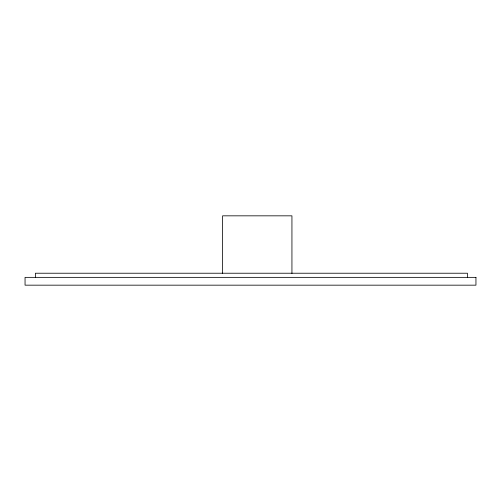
<?xml version="1.0" encoding="UTF-8"?>
<svg xmlns="http://www.w3.org/2000/svg" width="501" height="501" viewBox="0 0 501 501"><rect width="100%" height="100%" fill="white"/><g stroke="black" fill="none" stroke-linecap="round" stroke-linejoin="round"><path stroke-width="0.75" d="M467.446 277.36L467.446 273.227L35.377 273.227L35.377 277.36M291.939 273.465L291.939 215.831L222.607 215.831L222.607 273.465M475.95 277.36L25.05 277.36L25.05 285.169L475.95 285.169L475.95 277.36"/></g></svg>
